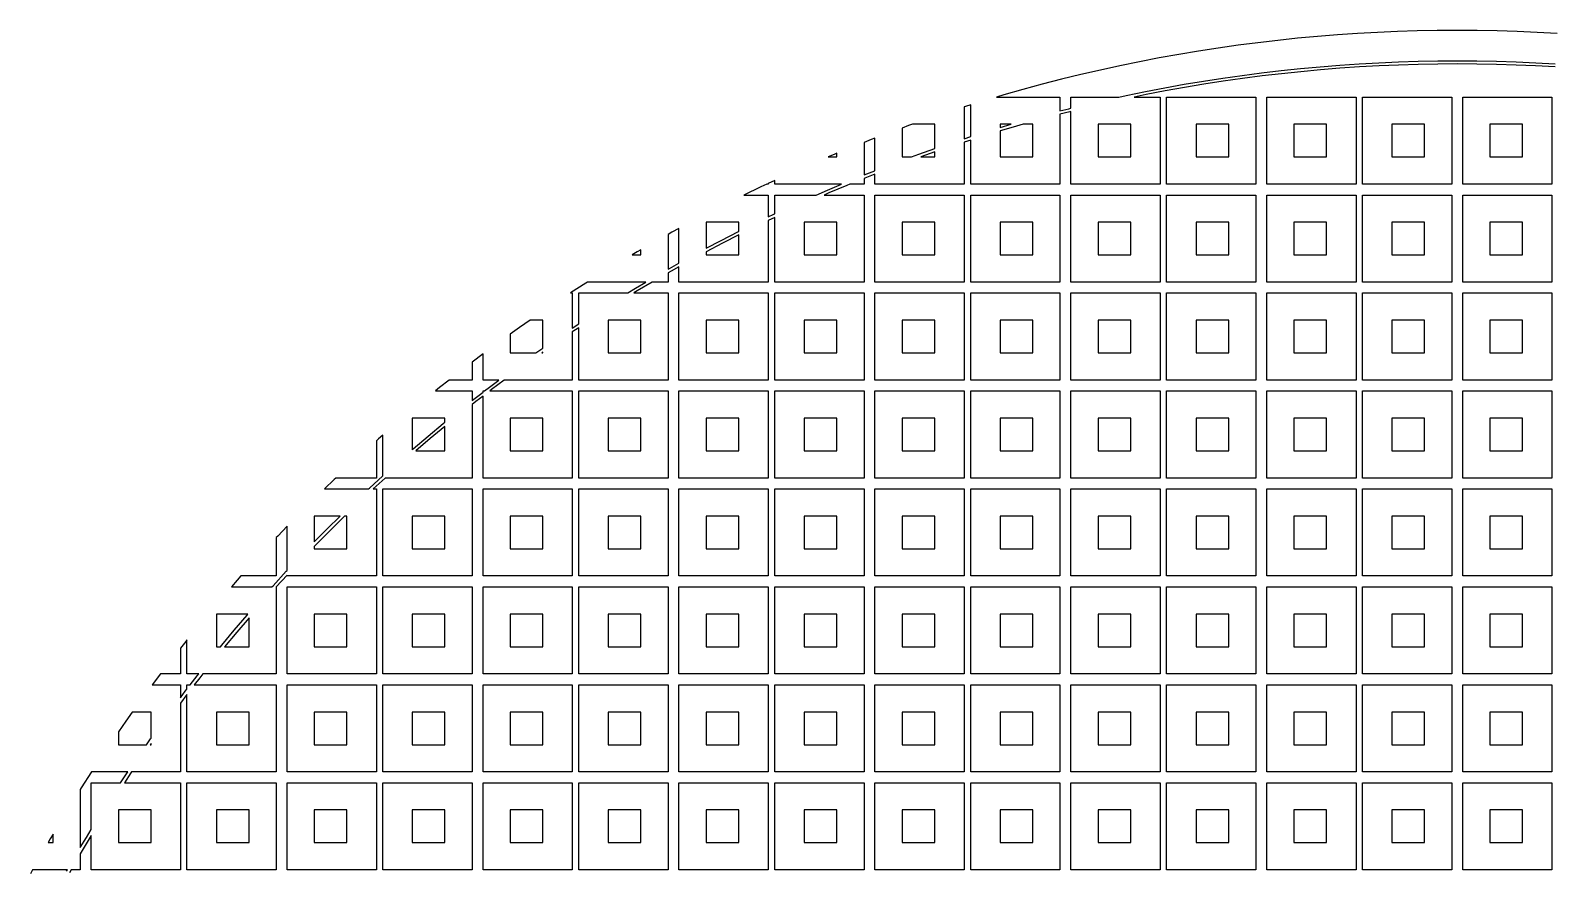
# Model space of a CAD drawing. Extents: x 40 to 187, y -3 to 150.
# Drawn here: x 43.4 to 115, y 110.7 to 150.1 of the extents above; entities that cross this region are included whole.
import ezdxf

# ---------------------------------------------------------------- set-up
doc = ezdxf.new("R2010")
doc.units = 0

msp = doc.modelspace()

# ---------------------------------------------------------------- linework, layer by layer
for p, q in [((101.076, 149.552), (100.145, 149.431)), ((102.009, 149.661), (101.076, 149.552)), ((102.942, 149.759), (102.009, 149.661)), ((103.877, 149.845), (102.942, 149.759)), ((104.813, 149.92), (103.877, 149.845)), ((105.75, 149.983), (104.813, 149.92)), ((106.687, 150.035), (105.75, 149.983)), ((107.625, 150.075), (106.687, 150.035)), ((108.563, 150.104), (107.625, 150.075)), ((109.502, 150.121), (108.563, 150.104)), ((110.441, 150.127), (109.502, 150.121)), ((111.38, 150.121), (110.441, 150.127)), ((112.318, 150.104), (111.38, 150.121)), ((113.257, 150.075), (112.318, 150.104)), ((114.194, 150.035), (113.257, 150.075)), ((115.132, 149.983), (114.194, 150.035)), ((96.4382, 148.835), (95.5164, 148.657)), ((97.3622, 149.001), (96.4382, 148.835)), ((98.2882, 149.156), (97.3622, 149.001)), ((99.2159, 149.299), (98.2882, 149.156)), ((100.145, 149.431), (99.2159, 149.299)), ((93.6796, 148.268), (92.7649, 148.057)), ((94.5968, 148.468), (93.6796, 148.268)), ((95.5164, 148.657), (94.5968, 148.468)), ((100.337, 148.019), (101.251, 148.138)), ((101.251, 148.138), (102.166, 148.245)), ((102.182, 148.096), (101.269, 147.989)), ((102.166, 148.245), (103.082, 148.341)), ((103.097, 148.191), (102.182, 148.096)), ((103.082, 148.341), (104, 148.425)), ((104.012, 148.276), (103.097, 148.191)), ((104, 148.425), (104.918, 148.499)), ((104.929, 148.349), (104.012, 148.276)), ((104.918, 148.499), (105.837, 148.561)), ((105.846, 148.411), (104.929, 148.349)), ((105.837, 148.561), (106.757, 148.612)), ((106.764, 148.462), (105.846, 148.411)), ((106.757, 148.612), (107.678, 148.651)), ((107.683, 148.501), (106.764, 148.462)), ((107.678, 148.651), (108.598, 148.68)), ((108.602, 148.53), (107.683, 148.501)), ((108.598, 148.68), (109.52, 148.697)), ((109.521, 148.547), (108.602, 148.53)), ((109.52, 148.697), (110.441, 148.702)), ((110.441, 148.552), (109.521, 148.547)), ((110.441, 148.702), (111.362, 148.697)), ((111.36, 148.547), (110.441, 148.552)), ((112.28, 148.53), (111.36, 148.547)), ((111.362, 148.697), (112.283, 148.68)), ((113.199, 148.501), (112.28, 148.53)), ((112.283, 148.68), (113.204, 148.651)), ((114.117, 148.462), (113.199, 148.501)), ((113.204, 148.651), (114.125, 148.612)), ((115.035, 148.411), (114.117, 148.462)), ((114.125, 148.612), (115.044, 148.561)), ((90.9436, 147.601), (90.0373, 147.356)), ((91.8528, 147.835), (90.9436, 147.601)), ((92.7649, 148.057), (91.8528, 147.835)), ((95.7944, 147.26), (96.6991, 147.434)), ((96.6991, 147.434), (97.6058, 147.597)), ((97.6315, 147.449), (96.7265, 147.286)), ((97.6058, 147.597), (98.5145, 147.749)), ((98.5384, 147.601), (97.6315, 147.449)), ((98.5145, 147.749), (99.425, 147.89)), ((99.447, 147.741), (98.5384, 147.601)), ((99.425, 147.89), (100.337, 148.019)), ((100.357, 147.871), (99.447, 147.741)), ((101.269, 147.989), (100.357, 147.871)), ((89.134, 147.1), (88.7923, 146.999)), ((88.7923, 146.999), (91.7783, 146.999)), ((90.0373, 147.356), (89.134, 147.1)), ((91.7783, 146.999), (91.7783, 146.344)), ((92.2896, 146.474), (92.2896, 146.999)), ((92.2896, 146.999), (94.5452, 146.999)), ((94.5452, 146.999), (94.8919, 147.074)), ((94.8919, 147.074), (95.7944, 147.26)), ((95.8237, 147.113), (95.2694, 146.999)), ((95.2694, 146.999), (96.4823, 146.999)), ((96.7265, 147.286), (95.8237, 147.113)), ((96.4823, 146.999), (96.4823, 142.908)), ((96.7891, 142.908), (96.7891, 146.999)), ((96.7891, 146.999), (100.982, 146.999)), ((100.982, 146.999), (100.982, 142.908)), ((101.493, 142.908), (101.493, 146.999)), ((101.493, 146.999), (105.686, 146.999)), ((105.686, 146.999), (105.686, 142.908)), ((105.992, 142.908), (105.992, 146.999)), ((105.992, 146.999), (110.185, 146.999)), ((110.185, 146.999), (110.185, 142.908)), ((110.696, 142.908), (110.696, 146.999)), ((110.696, 146.999), (114.889, 146.999)), ((114.889, 146.999), (114.889, 142.908)), ((87.3373, 146.555), (87.2789, 146.536)), ((87.2789, 146.536), (87.2789, 145.038)), ((87.5857, 146.632), (87.3373, 146.555)), ((87.5857, 145.138), (87.5857, 146.632)), ((91.7783, 146.344), (92.1991, 146.452)), ((92.2355, 146.307), (91.7783, 146.189)), ((91.7783, 146.189), (91.7783, 142.908)), ((92.1991, 146.452), (92.2896, 146.474)), ((92.2896, 146.32), (92.2355, 146.307)), ((92.2896, 142.908), (92.2896, 146.32)), ((84.6687, 145.655), (84.3645, 145.544)), ((84.3645, 145.544), (84.3645, 144.187)), ((84.8545, 145.72), (84.6687, 145.655)), ((85.8984, 145.72), (84.8545, 145.72)), ((85.8984, 144.577), (85.8984, 145.72)), ((89.4937, 145.72), (88.9662, 145.72)), ((88.9662, 145.72), (88.9662, 145.564)), ((88.9662, 145.564), (89.4937, 145.72)), ((89.5727, 145.587), (88.9662, 145.408)), ((88.9662, 145.408), (88.9662, 144.187)), ((90.0422, 145.72), (89.5727, 145.587)), ((90.5001, 145.72), (90.0422, 145.72)), ((90.5001, 144.187), (90.5001, 145.72)), ((95.1018, 145.72), (93.5679, 145.72)), ((93.5679, 145.72), (93.5679, 144.187)), ((95.1018, 144.187), (95.1018, 145.72)), ((99.7035, 145.72), (98.1696, 145.72)), ((98.1696, 145.72), (98.1696, 144.187)), ((99.7035, 144.187), (99.7035, 145.72)), ((104.305, 145.72), (102.771, 145.72)), ((102.771, 145.72), (102.771, 144.187)), ((104.305, 144.187), (104.305, 145.72)), ((108.907, 145.72), (107.373, 145.72)), ((107.373, 145.72), (107.373, 144.187)), ((108.907, 144.187), (108.907, 145.72)), ((113.509, 145.72), (111.975, 145.72)), ((111.975, 145.72), (111.975, 144.187)), ((113.509, 144.187), (113.509, 145.72)), ((82.9088, 145.001), (82.5749, 144.87)), ((82.5749, 144.87), (82.5749, 143.339)), ((83.0862, 145.068), (82.9088, 145.001)), ((83.0862, 143.54), (83.0862, 145.068)), ((85.1488, 144.314), (85.8984, 144.577)), ((87.2789, 145.038), (87.5857, 145.138)), ((87.5857, 144.98), (87.2789, 144.881)), ((87.2789, 144.881), (87.2789, 142.908)), ((87.5857, 142.908), (87.5857, 144.98)), ((81.1655, 144.304), (80.887, 144.187)), ((80.887, 144.187), (81.2967, 144.187)), ((81.2967, 144.357), (81.1655, 144.304)), ((81.2967, 144.187), (81.2967, 144.357)), ((84.3645, 144.187), (84.8006, 144.187)), ((84.8006, 144.187), (85.1488, 144.314)), ((85.8984, 144.418), (85.2399, 144.187)), ((85.2399, 144.187), (85.8984, 144.187)), ((85.8984, 144.187), (85.8984, 144.418)), ((88.9662, 144.187), (90.5001, 144.187)), ((93.5679, 144.187), (95.1018, 144.187)), ((98.1696, 144.187), (99.7035, 144.187)), ((102.771, 144.187), (104.305, 144.187)), ((107.373, 144.187), (108.907, 144.187)), ((111.975, 144.187), (113.509, 144.187)), ((78.3823, 143.085), (78.0755, 142.942)), ((78.3823, 142.908), (78.3823, 143.085)), ((82.5749, 143.339), (83.0862, 143.54)), ((82.6199, 143.196), (82.5749, 143.177)), ((82.5749, 143.177), (82.5749, 142.908)), ((83.0862, 143.379), (82.6199, 143.196)), ((83.0862, 142.908), (83.0862, 143.379)), ((77.7328, 142.782), (76.9309, 142.397)), ((76.9309, 142.397), (78.0755, 142.397)), ((78.0034, 142.908), (77.7328, 142.782)), ((78.0755, 142.908), (78.0034, 142.908)), ((78.0755, 142.942), (78.0755, 142.908)), ((78.0755, 142.397), (78.0755, 141.366)), ((81.5231, 142.908), (78.3823, 142.908)), ((78.3823, 141.513), (78.3823, 142.397)), ((78.3823, 142.397), (80.3282, 142.397)), ((80.3282, 142.397), (80.8618, 142.63)), ((80.9209, 142.492), (80.7036, 142.397)), ((80.7036, 142.397), (82.5749, 142.397)), ((80.8618, 142.63), (81.5231, 142.908)), ((81.7682, 142.849), (80.9209, 142.492)), ((81.9144, 142.908), (81.7682, 142.849)), ((82.5749, 142.908), (81.9144, 142.908)), ((82.5749, 142.397), (82.5749, 138.307)), ((87.2789, 142.908), (83.0862, 142.908)), ((83.0862, 138.307), (83.0862, 142.397)), ((83.0862, 142.397), (87.2789, 142.397)), ((87.2789, 142.397), (87.2789, 138.307)), ((91.7783, 142.908), (87.5857, 142.908)), ((87.5857, 138.307), (87.5857, 142.397)), ((87.5857, 142.397), (91.7783, 142.397)), ((91.7783, 142.397), (91.7783, 138.307)), ((96.4823, 142.908), (92.2896, 142.908)), ((92.2896, 138.307), (92.2896, 142.397)), ((92.2896, 142.397), (96.4823, 142.397)), ((96.4823, 142.397), (96.4823, 138.307)), ((100.982, 142.908), (96.7891, 142.908)), ((96.7891, 138.307), (96.7891, 142.397)), ((96.7891, 142.397), (100.982, 142.397)), ((100.982, 142.397), (100.982, 138.307)), ((105.686, 142.908), (101.493, 142.908)), ((101.493, 138.307), (101.493, 142.397)), ((101.493, 142.397), (105.686, 142.397)), ((105.686, 142.397), (105.686, 138.307)), ((110.185, 142.908), (105.992, 142.908)), ((105.992, 138.307), (105.992, 142.397)), ((105.992, 142.397), (110.185, 142.397)), ((110.185, 142.397), (110.185, 138.307)), ((114.889, 142.908), (110.696, 142.908)), ((110.696, 138.307), (110.696, 142.397)), ((110.696, 142.397), (114.889, 142.397)), ((114.889, 142.397), (114.889, 138.307)), ((76.695, 141.119), (75.1611, 141.119)), ((75.1611, 141.119), (75.1611, 139.896)), ((76.695, 140.69), (76.695, 141.119)), ((78.0755, 141.366), (78.3421, 141.494)), ((78.3823, 141.347), (78.0755, 141.2)), ((78.0755, 141.2), (78.0755, 138.307)), ((78.3421, 141.494), (78.3823, 141.513)), ((78.3823, 138.307), (78.3823, 141.347)), ((81.2967, 141.119), (79.7628, 141.119)), ((79.7628, 141.119), (79.7628, 139.585)), ((81.2967, 139.585), (81.2967, 141.119)), ((85.8984, 141.119), (84.3645, 141.119)), ((84.3645, 141.119), (84.3645, 139.585)), ((85.8984, 139.585), (85.8984, 141.119)), ((90.5001, 141.119), (88.9662, 141.119)), ((88.9662, 141.119), (88.9662, 139.585)), ((90.5001, 139.585), (90.5001, 141.119)), ((95.1018, 141.119), (93.5679, 141.119)), ((93.5679, 141.119), (93.5679, 139.585)), ((95.1018, 139.585), (95.1018, 141.119)), ((99.7035, 141.119), (98.1696, 141.119)), ((98.1696, 141.119), (98.1696, 139.585)), ((99.7035, 139.585), (99.7035, 141.119)), ((104.305, 141.119), (102.771, 141.119)), ((102.771, 141.119), (102.771, 139.585)), ((104.305, 139.585), (104.305, 141.119)), ((108.907, 141.119), (107.373, 141.119)), ((107.373, 141.119), (107.373, 139.585)), ((108.907, 139.585), (108.907, 141.119)), ((113.509, 141.119), (111.975, 141.119)), ((111.975, 141.119), (111.975, 139.585)), ((113.509, 139.585), (113.509, 141.119)), ((73.5537, 140.647), (73.3715, 140.545)), ((73.3715, 140.545), (73.3715, 138.912)), ((73.8828, 140.825), (73.5537, 140.647)), ((73.8828, 139.198), (73.8828, 140.825)), ((75.1611, 139.896), (75.8659, 140.267)), ((75.8659, 140.267), (76.6862, 140.686)), ((76.695, 140.522), (75.9349, 140.134)), ((76.6862, 140.686), (76.695, 140.69)), ((76.695, 139.585), (76.695, 140.522)), ((71.9201, 139.721), (71.6897, 139.585)), ((71.6897, 139.585), (72.0933, 139.585)), ((72.0933, 139.821), (71.9201, 139.721)), ((72.0933, 139.585), (72.0933, 139.821)), ((75.9349, 140.134), (75.1611, 139.726)), ((75.1611, 139.726), (75.1611, 139.585)), ((75.1611, 139.585), (76.695, 139.585)), ((79.7628, 139.585), (81.2967, 139.585)), ((84.3645, 139.585), (85.8984, 139.585)), ((88.9662, 139.585), (90.5001, 139.585)), ((93.5679, 139.585), (95.1018, 139.585)), ((98.1696, 139.585), (99.7035, 139.585)), ((102.771, 139.585), (104.305, 139.585)), ((107.373, 139.585), (108.907, 139.585)), ((111.975, 139.585), (113.509, 139.585)), ((73.3715, 138.912), (73.4365, 138.949)), ((73.5104, 138.818), (73.3715, 138.739)), ((73.4365, 138.949), (73.8828, 139.198)), ((73.8828, 139.026), (73.5104, 138.818)), ((73.8828, 138.307), (73.8828, 139.026)), ((69.5135, 138.258), (68.7919, 137.795)), ((69.5906, 138.307), (69.5135, 138.258)), ((72.3275, 138.307), (69.5906, 138.307)), ((71.8445, 138.021), (72.3275, 138.307)), ((72.6223, 138.307), (71.9216, 137.893)), ((73.3715, 138.307), (72.6223, 138.307)), ((73.3715, 138.739), (73.3715, 138.307)), ((78.0755, 138.307), (73.8828, 138.307)), ((82.5749, 138.307), (78.3823, 138.307)), ((87.2789, 138.307), (83.0862, 138.307)), ((91.7783, 138.307), (87.5857, 138.307)), ((96.4823, 138.307), (92.2896, 138.307)), ((100.982, 138.307), (96.7891, 138.307)), ((105.686, 138.307), (101.493, 138.307)), ((110.185, 138.307), (105.992, 138.307)), ((114.889, 138.307), (110.696, 138.307)), ((68.7919, 137.795), (68.8721, 137.795)), ((68.8721, 137.795), (68.8721, 136.143)), ((69.1789, 136.345), (69.1789, 137.795)), ((69.1789, 137.795), (71.473, 137.795)), ((71.473, 137.795), (71.8445, 138.021)), ((71.9216, 137.893), (71.7618, 137.795)), ((71.7618, 137.795), (73.3715, 137.795)), ((73.3715, 137.795), (73.3715, 133.705)), ((73.8828, 133.705), (73.8828, 137.795)), ((73.8828, 137.795), (78.0755, 137.795)), ((78.0755, 137.795), (78.0755, 133.705)), ((78.3823, 133.705), (78.3823, 137.795)), ((78.3823, 137.795), (82.5749, 137.795)), ((82.5749, 137.795), (82.5749, 133.705)), ((83.0862, 133.705), (83.0862, 137.795)), ((83.0862, 137.795), (87.2789, 137.795)), ((87.2789, 137.795), (87.2789, 133.705)), ((87.5857, 133.705), (87.5857, 137.795)), ((87.5857, 137.795), (91.7783, 137.795)), ((91.7783, 137.795), (91.7783, 133.705)), ((92.2896, 133.705), (92.2896, 137.795)), ((92.2896, 137.795), (96.4823, 137.795)), ((96.4823, 137.795), (96.4823, 133.705)), ((96.7891, 133.705), (96.7891, 137.795)), ((96.7891, 137.795), (100.982, 137.795)), ((100.982, 137.795), (100.982, 133.705)), ((101.493, 133.705), (101.493, 137.795)), ((101.493, 137.795), (105.686, 137.795)), ((105.686, 137.795), (105.686, 133.705)), ((105.992, 133.705), (105.992, 137.795)), ((105.992, 137.795), (110.185, 137.795)), ((110.185, 137.795), (110.185, 133.705)), ((110.696, 133.705), (110.696, 137.795)), ((110.696, 137.795), (114.889, 137.795)), ((114.889, 137.795), (114.889, 133.705)), ((66.3915, 136.172), (65.9577, 135.863)), ((66.8873, 136.517), (66.3915, 136.172)), ((67.4916, 136.517), (66.8873, 136.517)), ((67.4916, 135.202), (67.4916, 136.517)), ((68.8721, 136.143), (69.1789, 136.345)), ((69.1789, 136.165), (68.8721, 135.963)), ((68.8721, 135.963), (68.8721, 133.705)), ((69.1789, 133.705), (69.1789, 136.165)), ((72.0933, 136.517), (70.5594, 136.517)), ((70.5594, 136.517), (70.5594, 134.983)), ((72.0933, 134.983), (72.0933, 136.517)), ((76.695, 136.517), (75.1611, 136.517)), ((75.1611, 136.517), (75.1611, 134.983)), ((76.695, 134.983), (76.695, 136.517)), ((81.2967, 136.517), (79.7628, 136.517)), ((79.7628, 136.517), (79.7628, 134.983)), ((81.2967, 134.983), (81.2967, 136.517)), ((85.8984, 136.517), (84.3645, 136.517)), ((84.3645, 136.517), (84.3645, 134.983)), ((85.8984, 134.983), (85.8984, 136.517)), ((90.5001, 136.517), (88.9662, 136.517)), ((88.9662, 136.517), (88.9662, 134.983)), ((90.5001, 134.983), (90.5001, 136.517)), ((95.1018, 136.517), (93.5679, 136.517)), ((93.5679, 136.517), (93.5679, 134.983)), ((95.1018, 134.983), (95.1018, 136.517)), ((99.7035, 136.517), (98.1696, 136.517)), ((98.1696, 136.517), (98.1696, 134.983)), ((99.7035, 134.983), (99.7035, 136.517)), ((104.305, 136.517), (102.771, 136.517)), ((102.771, 136.517), (102.771, 134.983)), ((104.305, 134.983), (104.305, 136.517)), ((108.907, 136.517), (107.373, 136.517)), ((107.373, 136.517), (107.373, 134.983)), ((108.907, 134.983), (108.907, 136.517)), ((113.509, 136.517), (111.975, 136.517)), ((111.975, 136.517), (111.975, 134.983)), ((113.509, 134.983), (113.509, 136.517)), ((65.9577, 135.863), (65.9577, 134.983)), ((64.6794, 134.93), (64.1681, 134.545)), ((64.1681, 134.545), (64.1681, 133.705)), ((64.6794, 133.705), (64.6794, 134.93)), ((65.9577, 134.983), (67.1781, 134.983)), ((67.1781, 134.983), (67.212, 135.007)), ((67.212, 135.007), (67.4916, 135.202)), ((67.4916, 135.019), (67.44, 134.983)), ((67.44, 134.983), (67.4916, 134.983)), ((67.4916, 134.983), (67.4916, 135.019)), ((70.5594, 134.983), (72.0933, 134.983)), ((75.1611, 134.983), (76.695, 134.983)), ((79.7628, 134.983), (81.2967, 134.983)), ((84.3645, 134.983), (85.8984, 134.983)), ((88.9662, 134.983), (90.5001, 134.983)), ((93.5679, 134.983), (95.1018, 134.983)), ((98.1696, 134.983), (99.7035, 134.983)), ((102.771, 134.983), (104.305, 134.983)), ((107.373, 134.983), (108.907, 134.983)), ((111.975, 134.983), (113.509, 134.983)), ((62.6391, 133.354), (62.4417, 133.194)), ((62.4417, 133.194), (64.1681, 133.194)), ((63.0836, 133.705), (62.6391, 133.354)), ((64.1681, 133.705), (63.0836, 133.705)), ((64.1681, 133.194), (64.1681, 132.746)), ((64.2523, 132.812), (64.6794, 133.141)), ((65.4217, 133.705), (64.6794, 133.705)), ((64.6794, 133.141), (64.6794, 133.194)), ((64.6794, 133.194), (64.7472, 133.194)), ((64.7472, 133.194), (64.9821, 133.375)), ((64.9821, 133.375), (65.4217, 133.705)), ((65.0729, 133.255), (64.9929, 133.194)), ((64.9929, 133.194), (68.8721, 133.194)), ((65.6715, 133.705), (65.0729, 133.255)), ((68.8721, 133.705), (65.6715, 133.705)), ((68.8721, 133.194), (68.8721, 129.103)), ((73.3715, 133.705), (69.1789, 133.705)), ((69.1789, 129.103), (69.1789, 133.194)), ((69.1789, 133.194), (73.3715, 133.194)), ((73.3715, 133.194), (73.3715, 129.103)), ((78.0755, 133.705), (73.8828, 133.705)), ((73.8828, 129.103), (73.8828, 133.194)), ((73.8828, 133.194), (78.0755, 133.194)), ((78.0755, 133.194), (78.0755, 129.103)), ((82.5749, 133.705), (78.3823, 133.705)), ((78.3823, 129.103), (78.3823, 133.194)), ((78.3823, 133.194), (82.5749, 133.194)), ((82.5749, 133.194), (82.5749, 129.103)), ((87.2789, 133.705), (83.0862, 133.705)), ((83.0862, 129.103), (83.0862, 133.194)), ((83.0862, 133.194), (87.2789, 133.194)), ((87.2789, 133.194), (87.2789, 129.103)), ((91.7783, 133.705), (87.5857, 133.705)), ((87.5857, 129.103), (87.5857, 133.194)), ((87.5857, 133.194), (91.7783, 133.194)), ((91.7783, 133.194), (91.7783, 129.103)), ((96.4823, 133.705), (92.2896, 133.705)), ((92.2896, 129.103), (92.2896, 133.194)), ((92.2896, 133.194), (96.4823, 133.194)), ((96.4823, 133.194), (96.4823, 129.103)), ((100.982, 133.705), (96.7891, 133.705)), ((96.7891, 129.103), (96.7891, 133.194)), ((96.7891, 133.194), (100.982, 133.194)), ((100.982, 133.194), (100.982, 129.103)), ((105.686, 133.705), (101.493, 133.705)), ((101.493, 129.103), (101.493, 133.194)), ((101.493, 133.194), (105.686, 133.194)), ((105.686, 133.194), (105.686, 129.103)), ((110.185, 133.705), (105.992, 133.705)), ((105.992, 129.103), (105.992, 133.194)), ((105.992, 133.194), (110.185, 133.194)), ((110.185, 133.194), (110.185, 129.103)), ((114.889, 133.705), (110.696, 133.705)), ((110.696, 129.103), (110.696, 133.194)), ((110.696, 133.194), (114.889, 133.194)), ((114.889, 133.194), (114.889, 129.103)), ((64.1681, 132.746), (64.2523, 132.812)), ((64.3446, 132.694), (64.1681, 132.555)), ((64.1681, 132.555), (64.1681, 129.103)), ((64.6794, 132.952), (64.3446, 132.694)), ((64.6794, 129.103), (64.6794, 132.952)), ((62.8899, 131.915), (61.356, 131.915)), ((61.356, 131.915), (61.356, 130.433)), ((62.1051, 131.072), (62.8137, 131.661)), ((62.8137, 131.661), (62.8899, 131.723)), ((62.8899, 131.723), (62.8899, 131.915)), ((67.4916, 131.915), (65.9577, 131.915)), ((65.9577, 131.915), (65.9577, 130.381)), ((67.4916, 130.381), (67.4916, 131.915)), ((72.0933, 131.915), (70.5594, 131.915)), ((70.5594, 131.915), (70.5594, 130.381)), ((72.0933, 130.381), (72.0933, 131.915)), ((76.695, 131.915), (75.1611, 131.915)), ((75.1611, 131.915), (75.1611, 130.381)), ((76.695, 130.381), (76.695, 131.915)), ((81.2967, 131.915), (79.7628, 131.915)), ((79.7628, 131.915), (79.7628, 130.381)), ((81.2967, 130.381), (81.2967, 131.915)), ((85.8984, 131.915), (84.3645, 131.915)), ((84.3645, 131.915), (84.3645, 130.381)), ((85.8984, 130.381), (85.8984, 131.915)), ((90.5001, 131.915), (88.9662, 131.915)), ((88.9662, 131.915), (88.9662, 130.381)), ((90.5001, 130.381), (90.5001, 131.915)), ((95.1018, 131.915), (93.5679, 131.915)), ((93.5679, 131.915), (93.5679, 130.381)), ((95.1018, 130.381), (95.1018, 131.915)), ((99.7035, 131.915), (98.1696, 131.915)), ((98.1696, 131.915), (98.1696, 130.381)), ((99.7035, 130.381), (99.7035, 131.915)), ((104.305, 131.915), (102.771, 131.915)), ((102.771, 131.915), (102.771, 130.381)), ((104.305, 130.381), (104.305, 131.915)), ((108.907, 131.915), (107.373, 131.915)), ((107.373, 131.915), (107.373, 130.381)), ((108.907, 130.381), (108.907, 131.915)), ((113.509, 131.915), (111.975, 131.915)), ((111.975, 131.915), (111.975, 130.381)), ((113.509, 130.381), (113.509, 131.915)), ((59.766, 130.936), (59.6687, 130.849)), ((59.9755, 131.119), (59.766, 130.936)), ((59.9755, 129.21), (59.9755, 131.119)), ((61.4039, 130.475), (62.1051, 131.072)), ((62.2017, 130.957), (61.5258, 130.381)), ((62.8899, 131.529), (62.2017, 130.957)), ((62.8899, 130.381), (62.8899, 131.529)), ((59.6687, 130.849), (59.6687, 129.103)), ((61.356, 130.433), (61.4039, 130.475)), ((61.5258, 130.381), (62.8899, 130.381)), ((65.9577, 130.381), (67.4916, 130.381)), ((70.5594, 130.381), (72.0933, 130.381)), ((75.1611, 130.381), (76.695, 130.381)), ((79.7628, 130.381), (81.2967, 130.381)), ((84.3645, 130.381), (85.8984, 130.381)), ((88.9662, 130.381), (90.5001, 130.381)), ((93.5679, 130.381), (95.1018, 130.381)), ((98.1696, 130.381), (99.7035, 130.381)), ((102.771, 130.381), (104.305, 130.381)), ((107.373, 130.381), (108.907, 130.381)), ((111.975, 130.381), (113.509, 130.381)), ((57.6909, 129.032), (57.2343, 128.592)), ((57.7666, 129.103), (57.6909, 129.032)), ((59.6687, 129.103), (57.7666, 129.103)), ((59.3447, 128.631), (59.9755, 129.21)), ((60.081, 129.103), (59.5238, 128.592)), ((64.1681, 129.103), (60.081, 129.103)), ((68.8721, 129.103), (64.6794, 129.103)), ((73.3715, 129.103), (69.1789, 129.103)), ((78.0755, 129.103), (73.8828, 129.103)), ((82.5749, 129.103), (78.3823, 129.103)), ((87.2789, 129.103), (83.0862, 129.103)), ((91.7783, 129.103), (87.5857, 129.103)), ((96.4823, 129.103), (92.2896, 129.103)), ((100.982, 129.103), (96.7891, 129.103)), ((105.686, 129.103), (101.493, 129.103)), ((110.185, 129.103), (105.992, 129.103)), ((114.889, 129.103), (110.696, 129.103)), ((57.2343, 128.592), (59.3029, 128.592)), ((59.3029, 128.592), (59.3447, 128.631)), ((59.5238, 128.592), (59.6687, 128.592)), ((59.6687, 128.592), (59.6687, 124.502)), ((59.9755, 124.502), (59.9755, 128.592)), ((59.9755, 128.592), (64.1681, 128.592)), ((64.1681, 128.592), (64.1681, 124.502)), ((64.6794, 124.502), (64.6794, 128.592)), ((64.6794, 128.592), (68.8721, 128.592)), ((68.8721, 128.592), (68.8721, 124.502)), ((69.1789, 124.502), (69.1789, 128.592)), ((69.1789, 128.592), (73.3715, 128.592)), ((73.3715, 128.592), (73.3715, 124.502)), ((73.8828, 124.502), (73.8828, 128.592)), ((73.8828, 128.592), (78.0755, 128.592)), ((78.0755, 128.592), (78.0755, 124.502)), ((78.3823, 124.502), (78.3823, 128.592)), ((78.3823, 128.592), (82.5749, 128.592)), ((82.5749, 128.592), (82.5749, 124.502)), ((83.0862, 124.502), (83.0862, 128.592)), ((83.0862, 128.592), (87.2789, 128.592)), ((87.2789, 128.592), (87.2789, 124.502)), ((87.5857, 124.502), (87.5857, 128.592)), ((87.5857, 128.592), (91.7783, 128.592)), ((91.7783, 128.592), (91.7783, 124.502)), ((92.2896, 124.502), (92.2896, 128.592)), ((92.2896, 128.592), (96.4823, 128.592)), ((96.4823, 128.592), (96.4823, 124.502)), ((96.7891, 124.502), (96.7891, 128.592)), ((96.7891, 128.592), (100.982, 128.592)), ((100.982, 128.592), (100.982, 124.502)), ((101.493, 124.502), (101.493, 128.592)), ((101.493, 128.592), (105.686, 128.592)), ((105.686, 128.592), (105.686, 124.502)), ((105.992, 124.502), (105.992, 128.592)), ((105.992, 128.592), (110.185, 128.592)), ((110.185, 128.592), (110.185, 124.502)), ((110.696, 124.502), (110.696, 128.592)), ((110.696, 128.592), (114.889, 128.592)), ((114.889, 128.592), (114.889, 124.502)), ((55.476, 126.834), (55.0359, 126.377)), ((55.476, 124.765), (55.476, 126.834)), ((57.9626, 127.314), (56.7543, 127.314)), ((56.7543, 127.314), (56.7543, 126.105)), ((56.7543, 126.105), (57.3548, 126.713)), ((57.3548, 126.713), (57.9626, 127.314)), ((58.115, 127.253), (57.4608, 126.607)), ((58.1776, 127.314), (58.115, 127.253)), ((58.2882, 127.314), (58.1776, 127.314)), ((58.2882, 125.78), (58.2882, 127.314)), ((62.8899, 127.314), (61.356, 127.314)), ((61.356, 127.314), (61.356, 125.78)), ((62.8899, 125.78), (62.8899, 127.314)), ((67.4916, 127.314), (65.9577, 127.314)), ((65.9577, 127.314), (65.9577, 125.78)), ((67.4916, 125.78), (67.4916, 127.314)), ((72.0933, 127.314), (70.5594, 127.314)), ((70.5594, 127.314), (70.5594, 125.78)), ((72.0933, 125.78), (72.0933, 127.314)), ((76.695, 127.314), (75.1611, 127.314)), ((75.1611, 127.314), (75.1611, 125.78)), ((76.695, 125.78), (76.695, 127.314)), ((81.2967, 127.314), (79.7628, 127.314)), ((79.7628, 127.314), (79.7628, 125.78)), ((81.2967, 125.78), (81.2967, 127.314)), ((85.8984, 127.314), (84.3645, 127.314)), ((84.3645, 127.314), (84.3645, 125.78)), ((85.8984, 125.78), (85.8984, 127.314)), ((90.5001, 127.314), (88.9662, 127.314)), ((88.9662, 127.314), (88.9662, 125.78)), ((90.5001, 125.78), (90.5001, 127.314)), ((95.1018, 127.314), (93.5679, 127.314)), ((93.5679, 127.314), (93.5679, 125.78)), ((95.1018, 125.78), (95.1018, 127.314)), ((99.7035, 127.314), (98.1696, 127.314)), ((98.1696, 127.314), (98.1696, 125.78)), ((99.7035, 125.78), (99.7035, 127.314)), ((104.305, 127.314), (102.771, 127.314)), ((102.771, 127.314), (102.771, 125.78)), ((104.305, 125.78), (104.305, 127.314)), ((108.907, 127.314), (107.373, 127.314)), ((107.373, 127.314), (107.373, 125.78)), ((108.907, 125.78), (108.907, 127.314)), ((113.509, 127.314), (111.975, 127.314)), ((111.975, 127.314), (111.975, 125.78)), ((113.509, 125.78), (113.509, 127.314)), ((55.0359, 126.377), (54.9647, 126.301)), ((54.9647, 126.301), (54.9647, 124.502)), ((56.8147, 125.953), (56.7543, 125.89)), ((57.4608, 126.607), (56.8147, 125.953)), ((56.7543, 125.89), (56.7543, 125.78)), ((56.7543, 125.78), (58.2882, 125.78)), ((61.356, 125.78), (62.8899, 125.78)), ((65.9577, 125.78), (67.4916, 125.78)), ((70.5594, 125.78), (72.0933, 125.78)), ((75.1611, 125.78), (76.695, 125.78)), ((79.7628, 125.78), (81.2967, 125.78)), ((84.3645, 125.78), (85.8984, 125.78)), ((88.9662, 125.78), (90.5001, 125.78)), ((93.5679, 125.78), (95.1018, 125.78)), ((98.1696, 125.78), (99.7035, 125.78)), ((102.771, 125.78), (104.305, 125.78)), ((107.373, 125.78), (108.907, 125.78)), ((111.975, 125.78), (113.509, 125.78)), ((53.3105, 124.502), (53.1319, 124.302)), ((54.9647, 124.502), (53.3105, 124.502)), ((54.8139, 124.044), (55.4368, 124.723)), ((55.476, 124.544), (54.9647, 123.987)), ((55.4368, 124.723), (55.476, 124.765)), ((55.476, 124.502), (55.476, 124.544)), ((59.6687, 124.502), (55.476, 124.502)), ((64.1681, 124.502), (59.9755, 124.502)), ((68.8721, 124.502), (64.6794, 124.502)), ((73.3715, 124.502), (69.1789, 124.502)), ((78.0755, 124.502), (73.8828, 124.502)), ((82.5749, 124.502), (78.3823, 124.502)), ((87.2789, 124.502), (83.0862, 124.502)), ((91.7783, 124.502), (87.5857, 124.502)), ((96.4823, 124.502), (92.2896, 124.502)), ((100.982, 124.502), (96.7891, 124.502)), ((105.686, 124.502), (101.493, 124.502)), ((110.185, 124.502), (105.992, 124.502)), ((114.889, 124.502), (110.696, 124.502)), ((53.1319, 124.302), (52.8596, 123.99)), ((52.8596, 123.99), (54.7653, 123.99)), ((54.7653, 123.99), (54.8139, 124.044)), ((54.9647, 123.987), (54.9647, 119.9)), ((55.476, 119.9), (55.476, 123.99)), ((55.476, 123.99), (59.6687, 123.99)), ((59.6687, 123.99), (59.6687, 119.9)), ((59.9755, 119.9), (59.9755, 123.99)), ((59.9755, 123.99), (64.1681, 123.99)), ((64.1681, 123.99), (64.1681, 119.9)), ((64.6794, 119.9), (64.6794, 123.99)), ((64.6794, 123.99), (68.8721, 123.99)), ((68.8721, 123.99), (68.8721, 119.9)), ((69.1789, 119.9), (69.1789, 123.99)), ((69.1789, 123.99), (73.3715, 123.99)), ((73.3715, 123.99), (73.3715, 119.9)), ((73.8828, 119.9), (73.8828, 123.99)), ((73.8828, 123.99), (78.0755, 123.99)), ((78.0755, 123.99), (78.0755, 119.9)), ((78.3823, 119.9), (78.3823, 123.99)), ((78.3823, 123.99), (82.5749, 123.99)), ((82.5749, 123.99), (82.5749, 119.9)), ((83.0862, 119.9), (83.0862, 123.99)), ((83.0862, 123.99), (87.2789, 123.99)), ((87.2789, 123.99), (87.2789, 119.9)), ((87.5857, 119.9), (87.5857, 123.99)), ((87.5857, 123.99), (91.7783, 123.99)), ((91.7783, 123.99), (91.7783, 119.9)), ((92.2896, 119.9), (92.2896, 123.99)), ((92.2896, 123.99), (96.4823, 123.99)), ((96.4823, 123.99), (96.4823, 119.9)), ((96.7891, 119.9), (96.7891, 123.99)), ((96.7891, 123.99), (100.982, 123.99)), ((100.982, 123.99), (100.982, 119.9)), ((101.493, 119.9), (101.493, 123.99)), ((101.493, 123.99), (105.686, 123.99)), ((105.686, 123.99), (105.686, 119.9)), ((105.992, 119.9), (105.992, 123.99)), ((105.992, 123.99), (110.185, 123.99)), ((110.185, 123.99), (110.185, 119.9)), ((110.696, 119.9), (110.696, 123.99)), ((110.696, 123.99), (114.889, 123.99)), ((114.889, 123.99), (114.889, 119.9)), ((53.6351, 122.712), (52.1526, 122.712)), ((52.1526, 122.712), (52.1526, 121.178)), ((52.9959, 121.963), (53.5934, 122.664)), ((53.6865, 122.542), (53.1106, 121.866)), ((53.5934, 122.664), (53.6351, 122.712)), ((53.6865, 121.178), (53.6865, 122.542)), ((58.2882, 122.712), (56.7543, 122.712)), ((56.7543, 122.712), (56.7543, 121.178)), ((58.2882, 121.178), (58.2882, 122.712)), ((62.8899, 122.712), (61.356, 122.712)), ((61.356, 122.712), (61.356, 121.178)), ((62.8899, 121.178), (62.8899, 122.712)), ((67.4916, 122.712), (65.9577, 122.712)), ((65.9577, 122.712), (65.9577, 121.178)), ((67.4916, 121.178), (67.4916, 122.712)), ((72.0933, 122.712), (70.5594, 122.712)), ((70.5594, 122.712), (70.5594, 121.178)), ((72.0933, 121.178), (72.0933, 122.712)), ((76.695, 122.712), (75.1611, 122.712)), ((75.1611, 122.712), (75.1611, 121.178)), ((76.695, 121.178), (76.695, 122.712)), ((81.2967, 122.712), (79.7628, 122.712)), ((79.7628, 122.712), (79.7628, 121.178)), ((81.2967, 121.178), (81.2967, 122.712)), ((85.8984, 122.712), (84.3645, 122.712)), ((84.3645, 122.712), (84.3645, 121.178)), ((85.8984, 121.178), (85.8984, 122.712)), ((90.5001, 122.712), (88.9662, 122.712)), ((88.9662, 122.712), (88.9662, 121.178)), ((90.5001, 121.178), (90.5001, 122.712)), ((95.1018, 122.712), (93.5679, 122.712)), ((93.5679, 122.712), (93.5679, 121.178)), ((95.1018, 121.178), (95.1018, 122.712)), ((99.7035, 122.712), (98.1696, 122.712)), ((98.1696, 122.712), (98.1696, 121.178)), ((99.7035, 121.178), (99.7035, 122.712)), ((104.305, 122.712), (102.771, 122.712)), ((102.771, 122.712), (102.771, 121.178)), ((104.305, 121.178), (104.305, 122.712)), ((108.907, 122.712), (107.373, 122.712)), ((107.373, 122.712), (107.373, 121.178)), ((108.907, 121.178), (108.907, 122.712)), ((113.509, 122.712), (111.975, 122.712)), ((111.975, 122.712), (111.975, 121.178)), ((113.509, 121.178), (113.509, 122.712)), ((52.407, 121.254), (52.9959, 121.963)), ((53.1106, 121.866), (52.5388, 121.178)), ((50.7144, 121.429), (50.4653, 121.114)), ((50.4653, 121.114), (50.4653, 119.9)), ((50.7721, 121.5), (50.7144, 121.429)), ((50.7721, 119.9), (50.7721, 121.5)), ((52.1526, 121.178), (52.3453, 121.178)), ((52.3453, 121.178), (52.407, 121.254)), ((52.5388, 121.178), (53.6865, 121.178)), ((56.7543, 121.178), (58.2882, 121.178)), ((61.356, 121.178), (62.8899, 121.178)), ((65.9577, 121.178), (67.4916, 121.178)), ((70.5594, 121.178), (72.0933, 121.178)), ((75.1611, 121.178), (76.695, 121.178)), ((79.7628, 121.178), (81.2967, 121.178)), ((84.3645, 121.178), (85.8984, 121.178)), ((88.9662, 121.178), (90.5001, 121.178)), ((93.5679, 121.178), (95.1018, 121.178)), ((98.1696, 121.178), (99.7035, 121.178)), ((102.771, 121.178), (104.305, 121.178)), ((107.373, 121.178), (108.907, 121.178)), ((111.975, 121.178), (113.509, 121.178)), ((49.5225, 119.9), (49.1384, 119.389)), ((50.4653, 119.9), (49.5225, 119.9)), ((51.3222, 119.9), (50.7721, 119.9)), ((50.9265, 119.389), (51.2557, 119.816)), ((51.3739, 119.723), (51.1159, 119.389)), ((51.2557, 119.816), (51.3222, 119.9)), ((51.5134, 119.9), (51.3739, 119.723)), ((54.9647, 119.9), (51.5134, 119.9)), ((59.6687, 119.9), (55.476, 119.9)), ((64.1681, 119.9), (59.9755, 119.9)), ((68.8721, 119.9), (64.6794, 119.9)), ((73.3715, 119.9), (69.1789, 119.9)), ((78.0755, 119.9), (73.8828, 119.9)), ((82.5749, 119.9), (78.3823, 119.9)), ((87.2789, 119.9), (83.0862, 119.9)), ((91.7783, 119.9), (87.5857, 119.9)), ((96.4823, 119.9), (92.2896, 119.9)), ((100.982, 119.9), (96.7891, 119.9)), ((105.686, 119.9), (101.493, 119.9)), ((110.185, 119.9), (105.992, 119.9)), ((114.889, 119.9), (110.696, 119.9)), ((49.1384, 119.389), (50.4653, 119.389)), ((50.4653, 119.389), (50.4653, 118.782)), ((50.4653, 118.782), (50.6933, 119.086)), ((50.7721, 118.941), (50.4653, 118.533)), ((50.6933, 119.086), (50.7721, 119.188)), ((50.7721, 119.188), (50.7721, 119.389)), ((50.7721, 119.389), (50.9265, 119.389)), ((50.7721, 115.298), (50.7721, 118.941)), ((51.1159, 119.389), (54.9647, 119.389)), ((54.9647, 119.389), (54.9647, 115.298)), ((55.476, 115.298), (55.476, 119.389)), ((55.476, 119.389), (59.6687, 119.389)), ((59.6687, 119.389), (59.6687, 115.298)), ((59.9755, 115.298), (59.9755, 119.389)), ((59.9755, 119.389), (64.1681, 119.389)), ((64.1681, 119.389), (64.1681, 115.298)), ((64.6794, 115.298), (64.6794, 119.389)), ((64.6794, 119.389), (68.8721, 119.389)), ((68.8721, 119.389), (68.8721, 115.298)), ((69.1789, 115.298), (69.1789, 119.389)), ((69.1789, 119.389), (73.3715, 119.389)), ((73.3715, 119.389), (73.3715, 115.298)), ((73.8828, 115.298), (73.8828, 119.389)), ((73.8828, 119.389), (78.0755, 119.389)), ((78.0755, 119.389), (78.0755, 115.298)), ((78.3823, 115.298), (78.3823, 119.389)), ((78.3823, 119.389), (82.5749, 119.389)), ((82.5749, 119.389), (82.5749, 115.298)), ((83.0862, 115.298), (83.0862, 119.389)), ((83.0862, 119.389), (87.2789, 119.389)), ((87.2789, 119.389), (87.2789, 115.298)), ((87.5857, 115.298), (87.5857, 119.389)), ((87.5857, 119.389), (91.7783, 119.389)), ((91.7783, 119.389), (91.7783, 115.298)), ((92.2896, 115.298), (92.2896, 119.389)), ((92.2896, 119.389), (96.4823, 119.389)), ((96.4823, 119.389), (96.4823, 115.298)), ((96.7891, 115.298), (96.7891, 119.389)), ((96.7891, 119.389), (100.982, 119.389)), ((100.982, 119.389), (100.982, 115.298)), ((101.493, 115.298), (101.493, 119.389)), ((101.493, 119.389), (105.686, 119.389)), ((105.686, 119.389), (105.686, 115.298)), ((105.992, 115.298), (105.992, 119.389)), ((105.992, 119.389), (110.185, 119.389)), ((110.185, 119.389), (110.185, 115.298)), ((110.696, 115.298), (110.696, 119.389)), ((110.696, 119.389), (114.889, 119.389)), ((114.889, 119.389), (114.889, 115.298)), ((48.2051, 118.11), (47.8956, 117.677)), ((49.0848, 118.11), (48.2051, 118.11)), ((49.0848, 116.89), (49.0848, 118.11)), ((50.4653, 118.533), (50.4653, 115.298)), ((53.6865, 118.11), (52.1526, 118.11)), ((52.1526, 118.11), (52.1526, 116.576)), ((53.6865, 116.576), (53.6865, 118.11)), ((58.2882, 118.11), (56.7543, 118.11)), ((56.7543, 118.11), (56.7543, 116.576)), ((58.2882, 116.576), (58.2882, 118.11)), ((62.8899, 118.11), (61.356, 118.11)), ((61.356, 118.11), (61.356, 116.576)), ((62.8899, 116.576), (62.8899, 118.11)), ((67.4916, 118.11), (65.9577, 118.11)), ((65.9577, 118.11), (65.9577, 116.576)), ((67.4916, 116.576), (67.4916, 118.11)), ((72.0933, 118.11), (70.5594, 118.11)), ((70.5594, 118.11), (70.5594, 116.576)), ((72.0933, 116.576), (72.0933, 118.11)), ((76.695, 118.11), (75.1611, 118.11)), ((75.1611, 118.11), (75.1611, 116.576)), ((76.695, 116.576), (76.695, 118.11)), ((81.2967, 118.11), (79.7628, 118.11)), ((79.7628, 118.11), (79.7628, 116.576)), ((81.2967, 116.576), (81.2967, 118.11)), ((85.8984, 118.11), (84.3645, 118.11)), ((84.3645, 118.11), (84.3645, 116.576)), ((85.8984, 116.576), (85.8984, 118.11)), ((90.5001, 118.11), (88.9662, 118.11)), ((88.9662, 118.11), (88.9662, 116.576)), ((90.5001, 116.576), (90.5001, 118.11)), ((95.1018, 118.11), (93.5679, 118.11)), ((93.5679, 118.11), (93.5679, 116.576)), ((95.1018, 116.576), (95.1018, 118.11)), ((99.7035, 118.11), (98.1696, 118.11)), ((98.1696, 118.11), (98.1696, 116.576)), ((99.7035, 116.576), (99.7035, 118.11)), ((104.305, 118.11), (102.771, 118.11)), ((102.771, 118.11), (102.771, 116.576)), ((104.305, 116.576), (104.305, 118.11)), ((108.907, 118.11), (107.373, 118.11)), ((107.373, 118.11), (107.373, 116.576)), ((108.907, 116.576), (108.907, 118.11)), ((113.509, 118.11), (111.975, 118.11)), ((111.975, 118.11), (111.975, 116.576)), ((113.509, 116.576), (113.509, 118.11)), ((47.8956, 117.677), (47.5509, 117.181)), ((47.5509, 117.181), (47.5509, 116.576)), ((48.8663, 116.576), (49.0606, 116.856)), ((49.0848, 116.628), (49.0489, 116.576)), ((49.0606, 116.856), (49.0848, 116.89)), ((49.0848, 116.576), (49.0848, 116.628)), ((47.5509, 116.576), (48.8663, 116.576)), ((49.0489, 116.576), (49.0848, 116.576)), ((52.1526, 116.576), (53.6865, 116.576)), ((56.7543, 116.576), (58.2882, 116.576)), ((61.356, 116.576), (62.8899, 116.576)), ((65.9577, 116.576), (67.4916, 116.576)), ((70.5594, 116.576), (72.0933, 116.576)), ((75.1611, 116.576), (76.695, 116.576)), ((79.7628, 116.576), (81.2967, 116.576)), ((84.3645, 116.576), (85.8984, 116.576)), ((88.9662, 116.576), (90.5001, 116.576)), ((93.5679, 116.576), (95.1018, 116.576)), ((98.1696, 116.576), (99.7035, 116.576)), ((102.771, 116.576), (104.305, 116.576)), ((107.373, 116.576), (108.907, 116.576)), ((111.975, 116.576), (113.509, 116.576)), ((46.2868, 115.298), (45.8095, 114.555)), ((47.9928, 115.298), (46.2868, 115.298)), ((47.6557, 114.787), (47.9928, 115.298)), ((48.1429, 115.253), (47.8354, 114.787)), ((48.1733, 115.298), (48.1429, 115.253)), ((50.4653, 115.298), (48.1733, 115.298)), ((54.9647, 115.298), (50.7721, 115.298)), ((59.6687, 115.298), (55.476, 115.298)), ((64.1681, 115.298), (59.9755, 115.298)), ((68.8721, 115.298), (64.6794, 115.298)), ((73.3715, 115.298), (69.1789, 115.298)), ((78.0755, 115.298), (73.8828, 115.298)), ((82.5749, 115.298), (78.3823, 115.298)), ((87.2789, 115.298), (83.0862, 115.298)), ((91.7783, 115.298), (87.5857, 115.298)), ((96.4823, 115.298), (92.2896, 115.298)), ((100.982, 115.298), (96.7891, 115.298)), ((105.686, 115.298), (101.493, 115.298)), ((110.185, 115.298), (105.992, 115.298)), ((114.889, 115.298), (110.696, 115.298)), ((45.8095, 114.555), (45.7613, 114.477)), ((45.7613, 114.477), (45.7613, 111.74)), ((46.2726, 112.595), (46.2726, 114.787)), ((46.2726, 114.787), (47.6557, 114.787)), ((47.8354, 114.787), (50.4653, 114.787)), ((50.4653, 114.787), (50.4653, 110.696)), ((50.7721, 110.696), (50.7721, 114.787)), ((50.7721, 114.787), (54.9647, 114.787)), ((54.9647, 114.787), (54.9647, 110.696)), ((55.476, 110.696), (55.476, 114.787)), ((55.476, 114.787), (59.6687, 114.787)), ((59.6687, 114.787), (59.6687, 110.696)), ((59.9755, 110.696), (59.9755, 114.787)), ((59.9755, 114.787), (64.1681, 114.787)), ((64.1681, 114.787), (64.1681, 110.696)), ((64.6794, 110.696), (64.6794, 114.787)), ((64.6794, 114.787), (68.8721, 114.787)), ((68.8721, 114.787), (68.8721, 110.696)), ((69.1789, 110.696), (69.1789, 114.787)), ((69.1789, 114.787), (73.3715, 114.787)), ((73.3715, 114.787), (73.3715, 110.696)), ((73.8828, 110.696), (73.8828, 114.787)), ((73.8828, 114.787), (78.0755, 114.787)), ((78.0755, 114.787), (78.0755, 110.696)), ((78.3823, 110.696), (78.3823, 114.787)), ((78.3823, 114.787), (82.5749, 114.787)), ((82.5749, 114.787), (82.5749, 110.696)), ((83.0862, 110.696), (83.0862, 114.787)), ((83.0862, 114.787), (87.2789, 114.787)), ((87.2789, 114.787), (87.2789, 110.696)), ((87.5857, 110.696), (87.5857, 114.787)), ((87.5857, 114.787), (91.7783, 114.787)), ((91.7783, 114.787), (91.7783, 110.696)), ((92.2896, 110.696), (92.2896, 114.787)), ((92.2896, 114.787), (96.4823, 114.787)), ((96.4823, 114.787), (96.4823, 110.696)), ((96.7891, 110.696), (96.7891, 114.787)), ((96.7891, 114.787), (100.982, 114.787)), ((100.982, 114.787), (100.982, 110.696)), ((101.493, 110.696), (101.493, 114.787)), ((101.493, 114.787), (105.686, 114.787)), ((105.686, 114.787), (105.686, 110.696)), ((105.992, 110.696), (105.992, 114.787)), ((105.992, 114.787), (110.185, 114.787)), ((110.185, 114.787), (110.185, 110.696)), ((110.696, 110.696), (110.696, 114.787)), ((110.696, 114.787), (114.889, 114.787)), ((114.889, 114.787), (114.889, 110.696)), ((49.0848, 113.509), (47.5509, 113.509)), ((47.5509, 113.509), (47.5509, 111.975)), ((49.0848, 111.975), (49.0848, 113.509)), ((53.6865, 113.509), (52.1526, 113.509)), ((52.1526, 113.509), (52.1526, 111.975)), ((53.6865, 111.975), (53.6865, 113.509)), ((58.2882, 113.509), (56.7543, 113.509)), ((56.7543, 113.509), (56.7543, 111.975)), ((58.2882, 111.975), (58.2882, 113.509)), ((62.8899, 113.509), (61.356, 113.509)), ((61.356, 113.509), (61.356, 111.975)), ((62.8899, 111.975), (62.8899, 113.509)), ((67.4916, 113.509), (65.9577, 113.509)), ((65.9577, 113.509), (65.9577, 111.975)), ((67.4916, 111.975), (67.4916, 113.509)), ((72.0933, 113.509), (70.5594, 113.509)), ((70.5594, 113.509), (70.5594, 111.975)), ((72.0933, 111.975), (72.0933, 113.509)), ((76.695, 113.509), (75.1611, 113.509)), ((75.1611, 113.509), (75.1611, 111.975)), ((76.695, 111.975), (76.695, 113.509)), ((81.2967, 113.509), (79.7628, 113.509)), ((79.7628, 113.509), (79.7628, 111.975)), ((81.2967, 111.975), (81.2967, 113.509)), ((85.8984, 113.509), (84.3645, 113.509)), ((84.3645, 113.509), (84.3645, 111.975)), ((85.8984, 111.975), (85.8984, 113.509)), ((90.5001, 113.509), (88.9662, 113.509)), ((88.9662, 113.509), (88.9662, 111.975)), ((90.5001, 111.975), (90.5001, 113.509)), ((95.1018, 113.509), (93.5679, 113.509)), ((93.5679, 113.509), (93.5679, 111.975)), ((95.1018, 111.975), (95.1018, 113.509)), ((99.7035, 113.509), (98.1696, 113.509)), ((98.1696, 113.509), (98.1696, 111.975)), ((99.7035, 111.975), (99.7035, 113.509)), ((104.305, 113.509), (102.771, 113.509)), ((102.771, 113.509), (102.771, 111.975)), ((104.305, 111.975), (104.305, 113.509)), ((108.907, 113.509), (107.373, 113.509)), ((107.373, 113.509), (107.373, 111.975)), ((108.907, 111.975), (108.907, 113.509)), ((113.509, 113.509), (111.975, 113.509)), ((111.975, 113.509), (111.975, 111.975)), ((113.509, 111.975), (113.509, 113.509)), ((44.4831, 112.378), (44.3469, 112.148)), ((44.4831, 111.975), (44.4831, 112.378)), ((46.0468, 112.223), (46.2726, 112.595)), ((44.3469, 112.148), (44.2474, 111.975)), ((44.2474, 111.975), (44.4831, 111.975)), ((45.7613, 111.74), (46.0468, 112.223)), ((46.1755, 112.146), (45.7613, 111.446)), ((46.2726, 112.306), (46.1755, 112.146)), ((46.2726, 110.696), (46.2726, 112.306)), ((47.5509, 111.975), (49.0848, 111.975)), ((52.1526, 111.975), (53.6865, 111.975)), ((56.7543, 111.975), (58.2882, 111.975)), ((61.356, 111.975), (62.8899, 111.975)), ((65.9577, 111.975), (67.4916, 111.975)), ((70.5594, 111.975), (72.0933, 111.975)), ((75.1611, 111.975), (76.695, 111.975)), ((79.7628, 111.975), (81.2967, 111.975)), ((84.3645, 111.975), (85.8984, 111.975)), ((88.9662, 111.975), (90.5001, 111.975)), ((93.5679, 111.975), (95.1018, 111.975)), ((98.1696, 111.975), (99.7035, 111.975)), ((102.771, 111.975), (104.305, 111.975)), ((107.373, 111.975), (108.907, 111.975)), ((111.975, 111.975), (113.509, 111.975)), ((45.7613, 111.446), (45.7613, 110.696)), ((43.5232, 110.696), (43.4214, 110.514)), ((45.1563, 110.696), (43.5232, 110.696)), ((45.119, 110.632), (45.1563, 110.696)), ((45.3293, 110.696), (45.2495, 110.558)), ((45.7613, 110.696), (45.3293, 110.696)), ((50.4653, 110.696), (46.2726, 110.696)), ((54.9647, 110.696), (50.7721, 110.696)), ((59.6687, 110.696), (55.476, 110.696)), ((64.1681, 110.696), (59.9755, 110.696)), ((68.8721, 110.696), (64.6794, 110.696)), ((73.3715, 110.696), (69.1789, 110.696)), ((78.0755, 110.696), (73.8828, 110.696)), ((82.5749, 110.696), (78.3823, 110.696)), ((87.2789, 110.696), (83.0862, 110.696)), ((91.7783, 110.696), (87.5857, 110.696)), ((96.4823, 110.696), (92.2896, 110.696)), ((100.982, 110.696), (96.7891, 110.696)), ((105.686, 110.696), (101.493, 110.696)), ((110.185, 110.696), (105.992, 110.696)), ((114.889, 110.696), (110.696, 110.696))]:
    msp.add_line(p, q)

doc.saveas('drawing.dxf')
